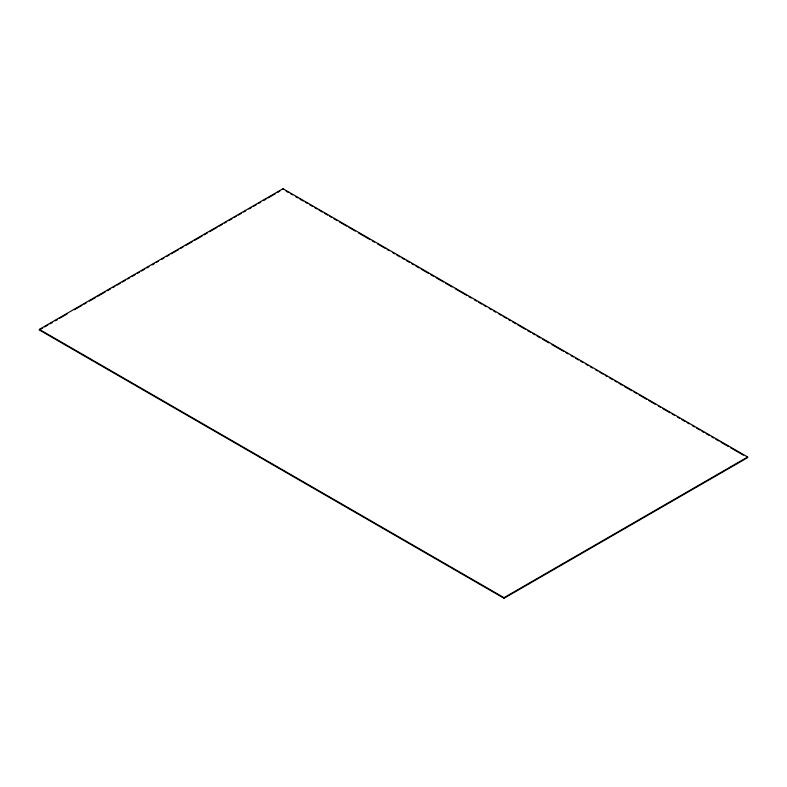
<?xml version="1.0" encoding="UTF-8"?>
<svg xmlns="http://www.w3.org/2000/svg" width="787" height="787" viewBox="0 0 787 787"><rect width="100%" height="100%" fill="white"/><g stroke="black" fill="none" stroke-linecap="round" stroke-linejoin="round"><path stroke-width="1.18" d="M39.35 329.389L282.986 188.732L747.65 457.001L747.65 457.611L504.014 598.268L39.35 329.999L39.35 329.389L504.014 597.667L747.65 457.001M40.412 329.379L42.537 328.159M44.672 326.93L47.859 325.08M49.984 323.851L52.119 322.631M55.306 320.781L57.441 319.552M59.566 318.332L67.013 314.023M74.46 309.724L81.907 305.425M84.032 304.195L86.167 302.975M89.354 301.126L95.739 297.447M97.863 296.217L105.31 291.918M107.435 290.688L110.633 288.839M112.757 287.619L114.882 286.389M117.017 285.16L120.204 283.32M122.339 282.09L125.526 280.241M127.651 279.011L129.786 277.791M131.911 276.562L135.098 274.712M137.233 273.492L139.358 272.263M141.483 271.033L144.68 269.184M146.805 267.964L148.93 266.734M152.127 264.885L154.252 263.665M156.377 262.435L158.512 261.205M161.699 259.356L163.824 258.136M167.021 256.287L169.146 255.057M171.271 253.827L178.718 249.528M180.853 248.308L182.977 247.079M186.165 245.229L192.549 241.55M194.684 240.32L202.131 236.021M204.256 234.792L207.443 232.952M209.578 231.722L217.025 227.423M219.15 226.194L222.337 224.344M224.472 223.124L226.597 221.895M228.722 220.665L231.919 218.816M234.044 217.596L236.169 216.366M238.304 215.136L241.491 213.297M243.616 212.067L245.751 210.837M248.938 208.988L251.063 207.768M253.198 206.538L256.385 204.689M258.51 203.469L260.645 202.239M263.832 200.39L265.957 199.16M268.092 197.94L275.539 193.641M277.663 192.412L279.788 191.182M286.173 191.182L288.298 192.402M290.423 193.632L292.557 194.861M295.745 196.701L297.87 197.93M299.995 199.16L303.192 201M305.317 202.229L307.442 203.459M309.566 204.689L312.754 206.528M314.879 207.758L317.013 208.978M319.138 210.208L322.326 212.047M324.451 213.277L327.648 215.117M329.773 216.346L331.898 217.576M334.022 218.806L337.21 220.645M339.335 221.875L346.782 226.174M348.907 227.394L355.291 231.083M358.478 232.922L370.175 239.681M372.3 240.901L374.425 242.13M377.622 243.97L385.059 248.269M387.184 249.499L389.319 250.728M392.506 252.568L394.631 253.798M396.756 255.027L399.944 256.867M402.078 258.097L404.203 259.317M406.328 260.546L409.515 262.386M411.64 263.615L413.775 264.845M415.9 266.075L419.087 267.914M421.212 269.144L428.659 273.443M430.784 274.673L433.971 276.512M436.096 277.742L443.543 282.031M445.668 283.261L452.053 286.95M455.24 288.79L466.937 295.538M469.062 296.768L471.187 297.998M474.384 299.837L476.509 301.067M478.634 302.297L481.821 304.136M483.946 305.366L486.081 306.596M489.268 308.435L491.393 309.665M493.518 310.885L495.643 312.114M498.84 313.954L500.965 315.184M503.09 316.413L506.277 318.253M508.402 319.483L510.537 320.712M512.662 321.942L515.849 323.782M517.974 325.011L525.421 329.3M527.546 330.53L530.733 332.37M532.858 333.599L534.993 334.829M537.118 336.059L540.305 337.898M542.43 339.128L548.814 342.807M552.002 344.657L563.699 351.405M565.823 352.635L567.948 353.865M571.146 355.704L573.27 356.934M575.395 358.154L578.583 360.003M580.708 361.223L582.833 362.453M586.03 364.292L588.155 365.522M590.28 366.752L592.404 367.982M595.602 369.821L597.726 371.051M599.851 372.281L603.039 374.12M605.164 375.35L607.289 376.579M609.423 377.799L612.611 379.649M614.736 380.869L616.86 382.098M618.985 383.328L622.183 385.168M624.307 386.397L631.745 390.696M633.879 391.926L637.067 393.766M639.192 394.995L646.639 399.284M648.763 400.514L655.138 404.203M658.335 406.043L660.46 407.272M662.585 408.502L670.032 412.791M672.157 414.021L674.282 415.251M677.469 417.09L679.594 418.32M681.729 419.55L684.916 421.389M687.041 422.619L689.166 423.849M692.353 425.688L694.488 426.918M696.613 428.138L699.8 429.987M701.925 431.207L704.05 432.437M706.185 433.667L709.372 435.506M711.497 436.736L713.622 437.966M715.747 439.195L718.944 441.035M721.069 442.264L728.506 446.563M730.641 447.783L743.4 455.152M504.014 597.667L504.014 598.268M282.986 188.732L282.986 189.333"/></g></svg>
